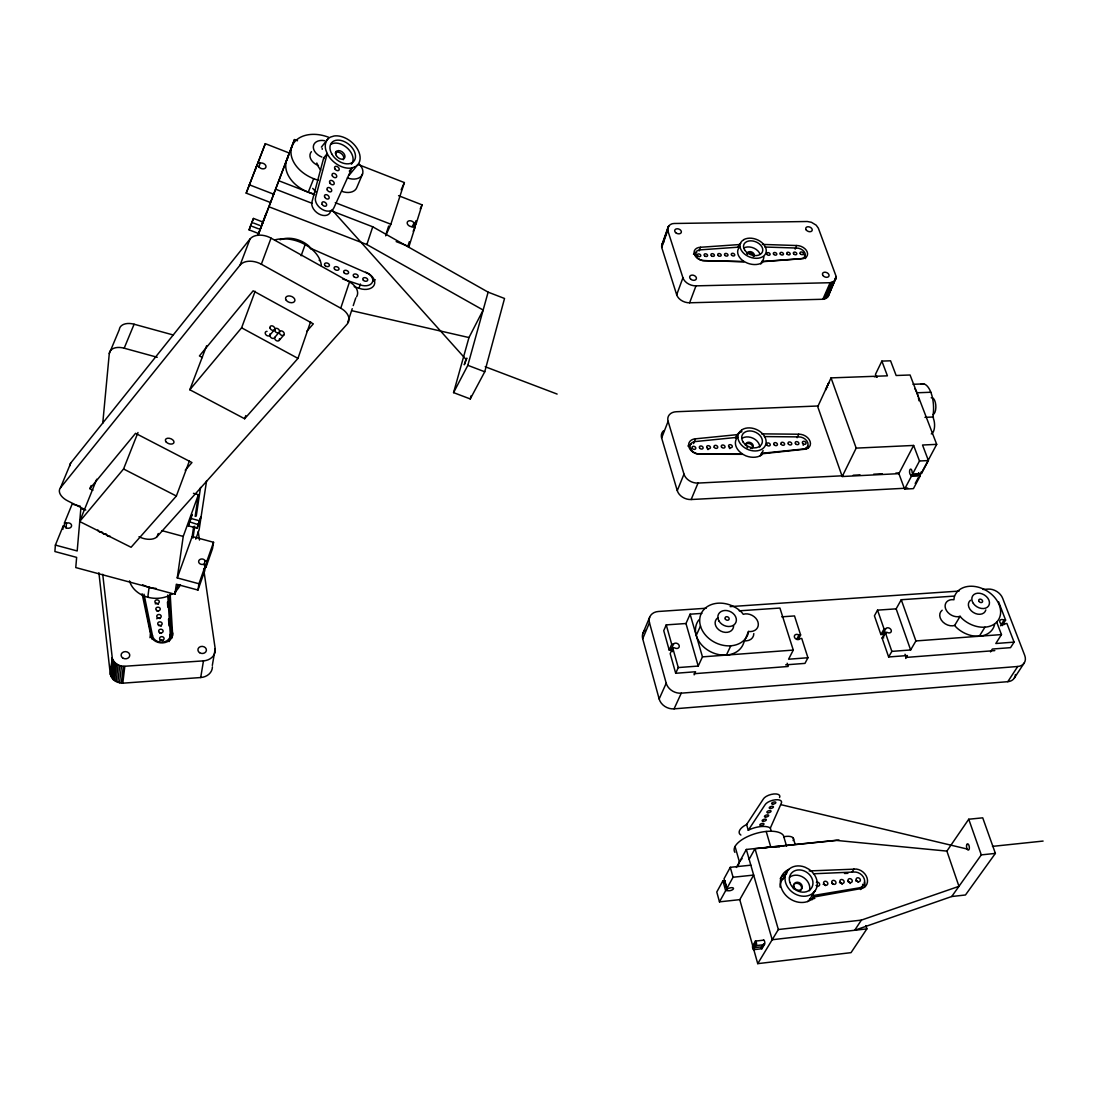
<?xml version="1.0" encoding="UTF-8"?>
<svg xmlns="http://www.w3.org/2000/svg" width="1098" height="1098" viewBox="0 0 1098 1098"><rect width="100%" height="100%" fill="white"/><g stroke="black" fill="none" stroke-linecap="round" stroke-linejoin="round"><path stroke-width="1.5" d="M170.19 594.238L172.661 635.262A11.241 9.306 4.2 0 1 162.765 642.893A11.241 9.306 4.2 0 1 151.071 636.703L142.109 593.757M676.684 294.772L682.929 277.78L668.133 231.609C666.006 227.547 670.054 223.319 674.172 223.484L807.305 221.508L811.408 222.29L816.185 225.172L818.353 228.178L836.196 276.586L828.317 296.227L823.857 299.232L689.626 302.787A10.953 7.81 20.3 0 1 676.684 294.772L661.71 247.434L661.861 244.525L663.741 242.054M80.428 506.288L72.166 504.051L64.535 522.703L66.607 523.142A3.418 2.704 2.2 0 1 71.205 524.391A3.418 2.704 2.2 0 1 69.723 528.014A3.418 2.704 2.2 0 1 65.125 526.779L63.135 526.12L55.38 545.088L54.9 551.539L76.64 557.386L75.762 567.57L174.911 594.251L178.356 584.644M62.888 529.36L63.135 526.12M64.288 525.942L64.535 522.703M66.086 528.083L66.47 523.224M102.759 423.224L109.278 353.57L119.298 329.647A14.48 9.031 21.6 0 1 134.107 324.226L173.402 335.027M189.529 522.209L192.095 514.495L192.013 515.305M197.146 528.193L198.367 523.856L197.146 528.193L188.28 525.832L189.556 521.934M212.422 666.87A13.313 11.158 5.4 0 1 200.701 677.535L122.798 683.176L117.774 682.338L113.327 679.662L110.335 674.447L112.229 657.606L102.732 574.281M110.665 675.682L112.229 657.606M111.323 677.109L113.218 660.282L112.559 658.841M112.216 678.44L114.123 661.627L113.218 660.282M113.327 679.662L115.249 662.849L114.123 661.627M114.645 680.733L116.594 663.933L115.249 662.849M116.141 681.638L118.09 664.839L116.594 663.933M117.774 682.338L119.737 665.553L118.09 664.839M119.504 682.832L121.494 666.061L119.737 665.553M121.302 683.121L123.305 666.349L203.473 660.872A13.437 11.213 5.7 0 0 215.194 648.712L203.652 568.929M122.798 683.176L124.815 666.39M147.805 597.243L149.081 587.293M150.001 637.732L150.426 634.493M144.016 594.21L152.444 635.385L151.949 639.022L143.701 596.681M174.911 594.251L176.353 584.232L197.956 590.051L204.695 570.919L205.697 564.605L203.638 564.166A3.363 2.731 6.5 0 1 199.067 562.931A3.363 2.731 6.5 0 1 200.358 559.266A3.363 2.731 6.5 0 1 204.928 560.488L204.242 565.36M197.956 590.051L198.944 583.765L177.258 577.919L183.229 536.414L198.409 494.676L193.454 493.331M167.747 594.979L170.272 634.191L169.751 637.828A8.962 7.425 4.1 0 1 169.051 641.616M172.715 632.997L172.015 637.856L169.284 595.775M177.258 577.919L192.177 536.51L193.673 526.464M195.169 516.431L198.409 494.676M192.974 538.047L194.73 526.244M196.24 516.129L200.536 487.457M748.507 631.46L748.191 633.56A25.583 20.258 25.9 0 1 714.043 641.973A25.583 20.258 25.9 0 1 704.065 609.335A25.583 20.258 25.9 0 1 741.699 612.327L743.264 614.29L745.405 613.864A10.637 8.372 26.5 0 1 757.963 622.017A10.637 8.372 26.5 0 1 750.826 631.556L748.507 631.46L743.717 642.852A25.446 20.217 26 0 1 710.571 651.732A25.446 20.217 26 0 1 698.85 619.89M206.616 480.622L199.136 529.716L195.76 539.118M213.547 542.288L206.904 561.147L205.902 567.46L212.518 548.629L213.547 542.288L192.177 536.51M200.701 677.535L203.473 660.872M212.326 665.415L215.194 648.712M198.34 524.309L200.865 516.87L198.395 524.707L191.011 522.332M931.282 433.916A9.553 4.214 87.3 0 0 934.398 428.028A9.553 4.214 87.3 0 0 933.437 418.544L933.122 414.948A22.797 9.992 87.5 0 0 930.843 392.302A22.797 9.992 87.5 0 0 921.181 384.053M189.378 522.772L188.28 525.832M349.301 171.137L352.019 167.843L334.067 207.467A10.733 7.412 39.4 0 1 322.318 209.471A10.733 7.412 39.4 0 1 315.702 197.022L327.245 153.569L323.677 158.002L312.093 201.428A10.706 7.412 39.4 0 0 318.681 213.863A10.706 7.412 39.4 0 0 330.429 211.832M270.533 202.54L246.199 193.138L265.304 143.673L289.296 153.034L268.996 206.808L366.856 244.552L483.147 310.048L468.97 337.553L453.57 392.631L470.26 398.945L484.753 371.769L504.531 298.478L488.116 292.15L372.744 226.806L331.363 210.789M470.26 398.945L471.152 395.692M453.57 392.631L467.83 365.332L488.116 292.15M190.503 519.848L189.707 522.181M191.601 516.911L190.874 518.819M407.797 246.528L409.307 241.711M414.413 225.515L415.909 220.78M414.275 227.808L416.128 223.786L413.932 222.812A3.829 2.718 25 0 0 408.909 220.863A3.829 2.718 25 0 0 407.742 224.541A3.829 2.718 25 0 0 412.766 226.504L415.03 227.259L408.964 246.542L396.186 241.601M416.128 223.786L422.085 204.859L398.56 195.677M385.659 235.823L390.861 224.225L404.38 182.584L358.277 164.549M386.057 234.08L388.651 226.078M347.654 322.579L352.225 308.689M353.24 305.601L355.779 297.887M354.174 286.647L359.005 288.266L360.405 283.998M366.856 244.552L372.744 226.806M138.993 536.744A14.219 8.125 19.2 0 0 157.083 536.648L347.146 324.13A16.086 10.582 18.5 0 0 340.737 308.195L349.507 281.939L271.041 238.129A16.196 10.802 20.7 0 0 250.015 239.021L70.794 462.944L60.417 487.896A14.452 8.249 20.4 0 0 67.788 500.921L84.45 509.307M206.616 345.76L189.817 389.749L244.648 418.75L297.97 358.387L310.597 321.728M198.944 583.765L205.697 564.605M661.614 245.513L668.325 226.504M661.572 246.556L668.957 225.68M661.71 247.434L667.735 230.333M244.648 418.75L245.774 415.593M301.14 255.765L305.134 244.579M262.422 223.237L258.538 233.49L249.095 229.866L253.46 218.42L262.875 222.029L262.23 223.704M260.308 228.823L261.173 226.517M253.432 218.475L251.813 222.729M246.199 193.138L256.699 165.757L258.936 166.745A3.898 2.759 21.3 0 0 264.083 168.749A3.898 2.759 21.3 0 0 265.496 165.125A3.898 2.759 21.3 0 0 260.35 163.122L258.044 162.339M265.304 143.673L254.928 170.712M258.648 167.363L260.199 163.177M60.417 487.896L240.105 265.071A16.36 10.774 20.5 0 1 261.338 264.234L271.041 238.129M96.734 479.222L79.66 521.509L131.087 547.271L176.366 496.022L189.378 461.036M189.817 389.749L241.601 327.808L255.134 291.286M699.151 250.934L700.51 247.27L739.105 244.579L740.642 243.331M157.083 536.648L158.249 533.518M689.626 302.787L695.981 285.851L830.129 282.721L834.356 281.17L836.058 278.645M251.758 222.894L249.095 229.866M257.906 235.384L294.47 139.57L297.503 140.764M262.024 224.184L266.196 213.149M240.105 265.071L250.015 239.021M250.536 226.092L250.742 225.529M286.743 160.006L294.47 139.57M258.057 235.274L268.996 206.808M907.758 488.102L691.164 499.521A11.762 8.99 22.6 0 1 677.274 490.641L661.641 438.006L668.106 421.33A11.666 8.715 21.4 0 1 676.299 411.736L818.449 405.972M738.158 247.009L739.105 244.579M79.66 521.509L123.566 468.983L137.991 432.502M308.264 192.191L313.685 178.686M828.317 296.227L828.647 292.343M760.832 263.945L762.149 261.242A13.56 9.443 21.2 0 0 763.824 256.658M92.946 490.188L89.885 488.651L91.161 485.522M693.579 443.578L695.514 438.816L736.978 434.671L738.638 433.202A16.58 12.339 23.4 0 1 741.932 431.734M677.274 490.641L683.985 474.144L668.106 421.33M109.278 353.57A14.617 9.004 21.4 0 1 124.184 348.203L134.107 324.226M795.158 249.15L796.668 245.527L798.726 245.705A9.004 6.204 22.1 0 1 807.236 252.032A9.004 6.204 22.1 0 1 803.42 258.606L763.385 261.64L761.847 262.875A15.413 10.719 21.2 0 1 747.464 263.163L744.568 261.749L702.844 260.61A9.113 6.382 20.3 0 1 694.348 254.187A9.113 6.382 20.3 0 1 698.534 247.53L700.51 247.27M691.164 499.521L698.012 483.079L842.976 475.763M642.852 633.45L649.604 617.392M1015.417 674.543A12.311 9.251 32.9 0 1 1007.813 681.68L674.076 708.855A12.668 10.349 25.9 0 1 659.157 698.973L642.701 638.775L649.467 622.744A12.545 10.033 24 0 1 658.361 611.49L706.206 608.237M362.56 173.951L356.891 187.333A12.943 9.141 23.3 0 1 341.807 191.299M735.468 438.226L736.978 434.671M701.924 613.384L690.107 614.194L685.976 623.513L666.239 624.886L663.741 630.664L669.19 650.057L670.947 649.934A3.17 2.553 25 0 1 672.154 649.028M822.8 299.37L830.129 282.721M669.19 650.057L671.715 644.306L666.239 624.886M823.857 299.232L831.186 282.584M825.037 298.903L832.38 282.255M671.015 649.81L673.554 644.073A3.17 2.553 24.9 0 1 677.768 643.771A3.17 2.553 24.9 0 1 678.839 647.532A3.17 2.553 24.9 0 1 674.611 647.847L672.717 647.875L670.178 653.612L675.695 673.28L695.583 671.756L694.156 674.845M826.094 298.436L833.437 281.788M831.515 287.168L833.519 282.639M834.864 279.606L836.196 276.586M827 297.819L834.356 281.17M827.755 297.078L836.223 277.643M466.019 359.43L464.262 364.797L466.87 358.14L466.019 359.43L332.145 210.061M760.31 455.711L761.71 453.035A14.59 10.856 23.4 0 0 763.083 450.537M771.276 831.255L770.343 828.07L781.268 803.352A8.77 3.816 -16.2 0 0 775.531 799.769A8.77 3.816 -16.2 0 0 764.977 804.903L748.26 830.253L746.599 824.502L763.275 799.111A8.757 3.829 -16.2 0 1 773.802 793.978A8.757 3.829 -16.2 0 1 779.539 797.56M401.141 189.858L404.38 182.584M659.157 698.973L666.212 683.231L649.467 622.744M675.695 673.28L678.262 667.57L672.717 647.875M696.242 635.399L700.483 626.038M420.232 208.881L422.085 204.859M412.162 226.984L414.015 222.963M797.134 437.745L798.754 434.218L800.977 434.355A9.69 7.137 24.6 0 1 810.104 441.423A9.69 7.137 24.6 0 1 806.014 449.096L763.041 453.68L761.394 455.148A16.58 12.339 23.4 0 1 745.954 455.876L742.838 454.325L697.999 454.147A9.8 7.37 22.2 0 1 688.871 446.955A9.8 7.37 22.2 0 1 693.387 439.173L695.514 438.816M674.076 708.855L681.282 693.167L1017.736 666.486A12.435 9.278 32.7 0 0 1024.695 655.341L1002.652 598.259A12.174 9.004 31.1 0 0 988.118 589.104L982.998 589.461M413.177 231.28L415.03 227.259M921.689 472.497L936.704 444.361L910.064 374.994L896.146 375.502L890.56 360.803L881.872 361.105L887.417 375.832L831.049 377.89L817.736 406.699L842.207 476.518L898.905 473.65L913.632 445.445L856.179 448.121L842.207 476.518M678.262 667.57L698.218 666.061L702.459 656.865L690.107 614.194M953.874 596.118L901.252 599.728L896.146 608.841L877.535 610.145L874.42 615.8L880.898 634.548L882.614 634.315A3.102 2.374 30 0 1 885.853 633.656M882.572 634.424L885.77 628.687A3.116 2.388 29.9 0 1 889.751 628.399A3.116 2.388 29.9 0 1 891.013 632.036A3.116 2.388 29.9 0 1 887.047 632.324L885.249 632.352L882.078 637.979L888.639 656.975L907.387 655.547L905.699 658.443M726.382 655.081L730.788 645.802M881.872 361.105L875.463 374.349L875.943 375.653A2.841 1.194 87.9 0 1 877.028 377.314M796.723 639.352L798.905 635.083L800.62 634.96L794.513 615.937L781.749 616.829M798.438 639.228L800.62 634.96M739.201 610.831L779.923 608.045L793.278 650.085L788.584 659.212L807.936 657.743L801.746 638.446L799.975 638.693A3.143 2.457 28.1 0 1 795.899 638.981A3.143 2.457 28.1 0 1 794.705 635.289A3.143 2.457 28.1 0 1 798.781 634.987L798.905 635.083M807.936 657.743L804.985 663.384L785.688 664.853M918.573 472.689A2.923 1.276 86.7 0 0 919.657 474.487L920.234 475.873L913.426 488.637L904.601 489.104L911.367 476.326L910.86 474.94A2.923 1.263 86.7 0 1 909.556 471.632A2.923 1.263 86.7 0 1 910.873 469.148A2.923 1.263 86.7 0 1 912.109 472.442L912.616 473.979L921.483 473.526L928.414 460.556L922.526 445.019L936.704 444.361M912.616 473.979L919.493 460.995L913.632 445.445M915.21 483.463L918.312 477.63M722.909 880.802L716.774 892.015L719.478 901.856L739.764 899.646L753.667 875.079L733.066 877.247L726.78 888.625L728.743 888.364A3.294 1.345 -15.6 0 1 733.08 887.898A3.294 1.345 -15.6 0 1 731.886 890.066A3.294 1.345 -15.6 0 1 727.535 890.533L724.735 880.61L722.909 880.802L725.641 890.684L719.478 901.856M750.84 865.183L730.28 867.31L724.035 878.743L726.78 888.625M736.415 867.447L746.324 849.454L839.037 840.025M749.138 859.267L755.012 848.713L836.456 840.423L946.888 851.101L968.738 819.232L982.724 817.832L995.392 853.393L965.471 894.98L951.719 896.517L854.683 930.267L861.381 920.11L958.966 886.333L946.888 851.101M880.898 634.548L884.055 628.921L877.535 610.145M888.639 656.975L891.851 651.389L885.249 632.352M891.851 651.389L910.64 649.961L915.897 640.944L901.252 599.728M782.503 879.471L787.431 871.071M942.166 610.227A10.39 7.81 30.8 0 0 941.37 620.15A10.39 7.81 30.8 0 0 952.652 625.833L954.656 625.421L960.119 616.321L961.738 618.243A25.007 18.611 31 0 0 997.259 621.454A25.007 18.611 31 0 0 985.62 590.134A25.007 18.611 31 0 0 954.121 597.724L953.956 599.741L951.76 599.632A10.445 7.81 30.7 0 0 945.625 608.827A10.445 7.81 30.7 0 0 958.101 616.733L960.119 616.321M865.869 925.614L866.885 928.867L851.032 952.652L757.73 963.646L778.358 929.526L755.012 848.713M814.908 890.972L809.816 899.289L814.84 898.397M812.012 899.811L813.714 897.052L862.575 888.309A11.309 9.251 36.4 0 0 867.049 877.878A11.309 9.251 36.4 0 0 856.495 869.067L809.199 870.934M954.656 625.421L956.262 627.329A24.883 18.584 31.1 0 0 979.306 636.222L984.947 627.164M1000.498 625.778L1003.984 620.219L1005.603 620.096L998.535 601.69M1002.117 625.668L1005.603 620.096M990.52 651.924L992.331 649.042L1010.531 647.655L1014.072 642.124L1006.907 623.472L1005.233 623.691A3.088 2.292 31.8 0 1 1001.39 623.98A3.088 2.292 31.8 0 1 1000.017 620.397A3.088 2.292 31.8 0 1 1003.86 620.123L1003.984 620.219M996.668 621.99L1001.458 634.575L995.831 643.51L1014.072 642.124M852.213 871.798L853.97 869.012M1007.813 681.68L1017.736 666.486M1014.346 678.056L1024.297 662.849M951.719 896.517L981.296 854.889L995.392 853.393M321.398 147.105L327.698 139.213M89.885 488.651L135.548 433.326L191.958 462.56L185.219 470.26M349.26 175.049L357.797 164.686M270.026 334.904L274.761 329.373M270.273 334.451A2.704 1.99 39.6 0 0 271.412 337.923A2.704 1.99 39.6 0 0 274.72 337.402L278.521 332.982M279.153 340.407L283.915 334.89M306.658 331.459L313.314 323.855L253.144 290.819L199.424 355.93L202.416 357.523M807.744 901.582L810.214 898.837M813.714 897.052L811.861 899.111A19.284 16.045 35.4 0 1 784.384 893.594A19.284 16.045 35.4 0 1 789.215 869.245M784.59 877.192L782.092 879.91A16.95 14.123 35.5 0 0 780.074 887.074M747.148 824.2L743.868 826.067A16.099 6.904 -16 0 0 739.627 833.917L740.875 835.056M748.26 830.253L748.809 829.951A16.127 6.876 -16 0 1 770.096 827.837L770.343 828.07M734.905 852.35A25.872 10.953 -16 0 1 753.146 834.343A25.872 10.953 -16 0 1 783.533 835.674L783.794 836.772L786.154 836.388A10.747 4.529 -16.2 0 1 793.113 840.588M755.918 945.639A2.292 0.782 82.8 0 0 756.302 942.331A2.292 0.782 82.8 0 0 754.902 942.125A2.292 0.782 82.8 0 0 755.918 945.639L764.208 944.678M754.724 947.629A2.292 0.782 82.8 0 0 755.108 944.335A2.292 0.782 82.8 0 0 753.722 944.129A2.292 0.782 82.8 0 0 754.724 947.629L763 946.682M753.557 949.688A2.292 0.782 82.8 0 0 753.928 946.394A2.292 0.782 82.8 0 0 752.555 946.174A2.292 0.782 82.8 0 0 753.557 949.688L761.82 948.727M778.358 929.526L861.381 920.11M755.493 941.096L763.783 940.135M866.885 928.867L772.196 939.737L746.324 849.454M725.641 890.684L727.48 890.478M992.468 846.38L1043.1 841.068M761.353 453.364L802.707 449.082A7.741 5.696 24.6 0 0 807.757 442.659A7.741 5.696 24.6 0 0 798.548 436.894L764.373 436.579M694.114 673.705L788.172 666.472L787.156 663.233M994.802 650.606L906.125 657.414L905.013 654.243M702.459 656.865L793.278 650.085M915.897 640.944L1001.458 634.575M882.078 637.979L883.753 637.856M761.806 261.516L800.332 258.716A7.192 4.968 22.1 0 0 805.04 253.254A7.192 4.968 22.1 0 0 796.475 248.038L764.949 247.036M671.715 644.306L673.486 644.183M884.055 628.921L885.729 628.797M739.695 247.077L700.661 249.822A7.274 5.106 20.3 0 0 695.61 255.354A7.274 5.106 20.3 0 0 704.23 260.638L744.252 261.612A13.56 9.443 21.2 0 1 739.366 247.338M730.129 606.618L959.076 591.081M853.201 475.242L860.022 474.899M873.679 474.212L882.202 473.773M895.844 473.087L899.248 472.922M910.86 474.94L919.712 474.487M911.367 476.326L920.234 475.873M919.493 460.995L928.414 460.556M924.941 417.35L932.682 417.02M813.467 873.775L853.736 872.032A9.017 7.384 36.4 0 1 864.332 879.114A9.017 7.384 36.4 0 1 858.732 887.939L812.122 895.721A16.992 14.137 35.4 0 0 813.632 892.331M844.486 873.473L847.917 873.335M913.001 384.3L923.789 383.888M916.899 392.796L930.83 392.247M874.31 376.738L877.178 376.628M761.6 433.861L798.754 434.218M762.451 244.415L796.668 245.527M744.032 640.738L746.338 640.848A10.582 8.359 26.6 0 0 753.804 633.601M121.494 666.061L123.305 666.349M352.334 310.816L468.97 337.553M780.637 804.601L967.146 849.029M204.983 560.625L206.904 561.147M55.38 545.088L77.189 550.963L80.827 508.717L85.781 510.062M190.819 518.421L199.603 520.795M161.763 530.609L183.229 536.414M124.184 348.203L157.247 357.275M359.005 288.266L361.969 289.103A12.833 8.619 18.4 0 0 374.24 284.89A12.833 8.619 18.4 0 0 368.791 273.869L310.295 248.148L310.775 248.711M342.631 278.988L360.062 284.821A10.239 6.89 18.4 0 0 372.414 282.172A10.239 6.89 18.4 0 0 365.689 272.208M485.192 366.732L557.125 394.072M467.83 365.332L484.753 371.769M253.501 223.031L259.787 225.433M252.211 226.394L258.51 228.809M278.892 180.786L314.618 194.662M335.274 202.663L390.861 224.225M275.653 189.213L312.257 203.391M249.287 184.78L273.718 194.222M123.566 468.983L176.366 496.022M241.601 327.808L297.97 358.387M261.338 264.234L340.737 308.195M724.735 880.61L724.79 880.665A3.28 1.359 -15.6 0 0 725.298 880.843M312.697 188.362L316.128 192.191M311.201 248.697L308.977 246.185A21.987 14.727 20 0 0 280.127 239.776M323.677 158.002L323.965 158.716M316.814 162.998L318.036 166.059A19.599 13.327 39.2 0 0 320.781 170.135M920.961 472.14L921.483 473.526M898.905 473.65L904.601 489.104M831.049 377.89L856.179 448.121M896.146 608.841L910.64 649.961M968.738 819.232L981.296 854.889M793.291 838.131L795.13 844.28M783.794 836.772L786.552 846.023M766.198 831.447L770.755 846.97M685.976 623.513L698.218 666.061M735.042 846.462L739.434 861.971M739.764 899.646L757.73 963.646M730.28 867.31L733.066 877.247M198.244 531.583L199.465 540.065M98.889 572.703L110.335 674.447M167.459 602.061L167.774 607.167M168.543 619.094L168.982 625.901M698.012 483.079A11.872 9.004 22.5 0 1 683.985 474.144M661.641 438.006A11.556 8.702 21.5 0 1 663.741 430.594M687.966 446.104A9.772 7.357 22.2 0 1 691.466 443.921M807.908 446.104A9.662 7.137 24.6 0 1 808.279 448.094M375.2 279.674A12.792 8.619 18.4 0 1 373.155 281.115M318.393 180.223A31.389 22.001 22.7 0 1 291.409 148.23A31.389 22.001 22.7 0 1 328.727 137.319M314.536 194.099A31.183 21.974 22.6 0 1 288.005 157.412M359.087 164.124A13.025 9.141 23.4 0 1 361.352 176.051A13.025 9.141 23.4 0 1 347.407 177.89M318.434 165.606A11.776 8.249 22.7 0 1 311.407 151.675M321.865 157.069A11.817 8.249 22.7 0 1 313.397 146.034A11.817 8.249 22.7 0 1 324.569 140.695M336.029 151.428A11.817 8.249 22.7 0 1 335.686 153.583M322.263 149.314A2.621 1.839 22.7 0 1 322.249 148.326M319.134 260.171A2.58 1.729 19.5 0 1 319.518 260.624M780.211 878.661A19.229 16.017 35.5 0 1 786.758 873.445M864.373 882.01A11.282 9.237 36.5 0 1 864.593 887.129M180.388 584.726A26.627 21.631 4.6 0 1 175.007 591.822M172.496 593.716A26.627 21.631 4.6 0 1 129.468 580.883M156.04 588.391A26.777 21.686 4.8 0 1 142.658 584.795M69.709 465.991A14.315 8.29 20.6 0 1 70.794 462.944M349.507 281.939A15.921 10.609 18.7 0 1 356.63 296.734M110.075 536.181A2.402 1.949 37.2 0 1 106.41 534.287M105.847 533.985A2.402 1.949 37 0 1 102.169 532.091M101.085 532.05A2.402 1.963 36.8 0 1 97.9 529.95M274.829 239.899A31.101 20.766 20 0 1 305.079 244.552A31.101 20.766 20 0 1 321.343 265.881M279.414 338.802A2.704 1.99 39.8 0 1 276.998 340.888A2.704 1.99 39.8 0 1 274.72 337.402M270.039 333.778A2.704 1.99 39.5 0 1 268.269 335.974A2.704 1.99 39.5 0 1 265.291 333.559A2.704 1.99 39.5 0 1 267.061 331.363M681.282 693.167A12.792 10.39 25.8 0 1 666.212 683.231M642.701 638.775A12.435 10.006 24.1 0 1 645.02 630.197M884.11 636.071A3.719 2.855 30 0 1 885.564 632.901M672.456 651.636A3.802 3.061 25.1 0 1 672.484 650.002M695.981 285.851A11.035 7.81 20.3 0 1 682.929 277.78M804.285 255.12A8.99 6.204 22.1 0 1 805.548 258.565M693.483 254.228A9.1 6.382 20.3 0 1 696.736 252.403M839.448 882.627A2.251 1.853 36.3 0 1 842.097 884.398M831.872 883.506A2.251 1.853 36.1 0 1 833.382 884.302M848.095 881.763A2.251 1.853 36.4 0 1 850.195 883.519M855.644 880.884A2.251 1.839 36.5 0 1 858.06 882.133M823.171 884.37A2.251 1.867 36 0 1 823.72 884.384M824.269 884.535A2.251 1.867 36 0 1 825.6 885.647M816.116 885.413A2.251 1.867 35.9 0 1 817.434 886.525M862.699 884.288A9.004 7.384 36.5 0 1 860.461 889.531M816.404 882.257A2.265 1.867 35.8 0 1 819.657 884.439A2.265 1.867 35.8 0 1 816.5 885.715M789.517 877.302A12.462 10.362 35.4 0 1 803.681 877.604A12.462 10.362 35.4 0 1 809.473 890.711M793.223 885.661A4.529 3.774 35.5 0 1 799.92 884.494A4.529 3.774 35.5 0 1 799.605 891.041M793.717 888.749A4.529 3.774 35.5 0 1 793.264 887.719M994.596 624.529A24.883 18.584 31.1 0 1 979.306 636.222M985.826 609.925A9.374 6.986 31 0 1 973.336 612.451A9.374 6.986 31 0 1 970.522 600.249M331.404 144.016A14.439 9.758 39.3 0 1 348.176 148.889A14.439 9.758 39.3 0 1 351.387 164.233M335.164 152.993A5.243 3.555 39.3 0 1 341.519 153.72A5.243 3.555 39.3 0 1 343.18 159.773M914.867 388.665A22.838 9.882 87.5 0 1 918.106 396.57M918.422 397.929A22.838 9.882 87.5 0 1 918.971 400.756M931.214 397.751A8.537 3.774 87.5 0 1 935.77 404.915A8.537 3.774 87.5 0 1 932.929 414.632M828.331 384.89A1.921 1.084 -19.4 0 1 827.961 383.875A1.921 1.084 -19.4 0 1 829.347 382.804M826.067 389.694A1.908 1.084 -19.3 0 1 825.792 388.527A1.908 1.084 -19.3 0 1 827.549 387.484M827.233 387.292A1.921 1.084 -19.4 0 1 826.849 386.276A1.921 1.084 -19.4 0 1 828.235 385.22M738.501 865.1A25.981 10.843 -16 0 1 742.042 858.663M764.208 848.04A25.981 10.843 -16 0 1 779.498 846.983M763.412 940.382A2.292 0.796 82.7 0 1 764.537 941.206A2.292 0.796 82.7 0 1 764.675 944.225A2.292 0.796 82.7 0 1 763.577 943.937M762.328 945.996A2.278 0.782 82.7 0 1 762.19 948.494A2.278 0.782 82.7 0 1 761.189 947.986M763.522 943.937A2.292 0.782 82.7 0 1 763.385 946.435A2.292 0.782 82.7 0 1 762.369 945.927M729.415 448.368A1.949 1.455 23 0 1 729.868 448.602M707.579 449.37A1.949 1.469 22.5 0 1 708.045 449.604M806.412 447.751A7.727 5.696 24.6 0 1 806.193 449.26M802.995 444.978A1.935 1.427 24.6 0 1 803.448 445.198M745.858 445.486A3.884 2.896 23.4 0 1 748.479 442.247A3.884 2.896 23.4 0 1 753.091 445.157A3.884 2.896 23.4 0 1 750.469 448.396M747.614 447.613A3.884 2.896 23.4 0 1 746.832 446.996M745.322 445.115A3.884 2.896 23.5 0 1 750.359 443.963A3.884 2.896 23.5 0 1 752.212 448.56M742.138 438.239A10.692 7.96 23.4 0 1 753.338 438.363A10.692 7.96 23.4 0 1 759.775 447.064M160.02 640.601A2.237 1.867 4.1 0 1 162.751 640.71M155.285 603.873A2.223 1.825 4.3 0 1 158.387 604.353M156.74 610.941A2.223 1.825 4.3 0 1 158.428 611.01M156.753 618.792A2.223 1.839 4.2 0 1 159.869 618.586M158.62 625.599A2.237 1.839 4.2 0 1 161.228 626.285M159.581 632.97A2.237 1.853 4.1 0 1 161.282 633.038M170.272 634.191A8.976 7.439 4.2 0 1 162.326 642.22A8.976 7.439 4.2 0 1 152.444 635.385M733.615 625.819A9.594 7.59 25.9 0 1 720.823 631.103A9.594 7.59 25.9 0 1 717.845 617.762M695.007 255.148A7.261 5.106 20.3 0 1 696.132 254.269M747.367 254.352A3.623 2.512 21.2 0 1 751.622 251.936A3.623 2.512 21.2 0 1 753.228 256.589M747.23 253.652A3.61 2.512 21.2 0 1 751.142 253.144A3.61 2.512 21.2 0 1 753.75 256.136M743.909 247.983A9.951 6.917 21.2 0 1 759.981 254.105M199.63 520.521L199.589 521.207L199.63 520.521M815.32 890.519L812.836 893.278A17.046 14.164 35.3 0 1 791.589 891.576A17.046 14.164 35.3 0 1 787.019 871.524L789.517 868.793A17.046 14.164 35.3 0 1 804.971 867.173L808.883 869.218A17.046 14.164 35.3 0 1 815.32 890.519M737.623 437.306L737.252 437.622A14.59 10.856 23.4 0 0 742.495 453.941L699.481 453.899A7.823 5.888 22.2 0 1 690.23 448.039A7.823 5.888 22.2 0 1 695.679 441.52L737.623 437.306M742.028 429.73L739.805 431.665A14.631 10.87 23.4 0 0 750.867 450.454A14.631 10.87 23.4 0 0 765.279 437.855A14.631 10.87 23.4 0 0 742.028 429.73M743.813 239.611L741.74 241.244A13.601 9.443 21.2 0 0 752.061 257.783A13.601 9.443 21.2 0 0 765.457 247.16A13.601 9.443 21.2 0 0 743.813 239.611M355.025 166.869L351.415 168.035A19.723 13.313 39.3 0 1 327.533 154.269L325.818 150.028A19.723 13.313 39.3 0 1 330.512 137.085L334.149 135.974A19.723 13.313 39.3 0 1 356.576 147.654A19.723 13.313 39.3 0 1 355.025 166.869M966.597 845.213A3.157 1.359 82 0 0 968.203 850.085A3.157 1.359 82 0 0 969.012 845.556A3.157 1.359 82 0 0 966.597 845.213M334.753 269.367A2.567 1.729 19 0 0 338.939 269.367A2.567 1.729 19 0 0 335.947 266.622A2.567 1.729 19 0 0 334.753 269.367M353.899 276.696A2.567 1.716 18.6 0 0 358.085 276.71A2.567 1.716 18.6 0 0 355.107 273.965A2.567 1.716 18.6 0 0 353.899 276.696M325.173 265.689A2.567 1.729 19.3 0 0 329.359 265.702A2.567 1.729 19.3 0 0 326.339 262.944A2.567 1.729 19.3 0 0 325.173 265.689M344.333 273.031A2.567 1.729 18.8 0 0 348.519 273.045A2.567 1.729 18.8 0 0 345.527 270.286A2.567 1.729 18.8 0 0 344.333 273.031M363.438 280.361A2.553 1.716 18.4 0 0 367.638 280.361A2.553 1.716 18.4 0 0 364.673 277.629A2.553 1.716 18.4 0 0 363.438 280.361M286.29 300.358A4.859 3.184 19.5 0 0 294.415 301.634A4.859 3.184 19.5 0 0 290.009 295.993A4.859 3.184 19.5 0 0 286.29 300.358M166.155 441.972A4.488 2.69 19.8 0 0 173.608 443.18A4.488 2.69 19.8 0 0 169.312 438.28A4.488 2.69 19.8 0 0 166.155 441.972M279.441 333.078A2.718 1.99 39.8 0 0 283.531 335.233A2.718 1.99 39.8 0 0 282.461 331.225A2.718 1.99 39.8 0 0 279.441 333.078M270.026 328.014A2.718 1.99 39.5 0 0 274.116 330.169A2.718 1.99 39.5 0 0 273.059 326.175A2.718 1.99 39.5 0 0 270.026 328.014M274.747 330.512A2.718 1.99 39.7 0 0 278.837 332.68A2.718 1.99 39.7 0 0 277.767 328.673A2.718 1.99 39.7 0 0 274.747 330.512M806.207 229.921A3.39 2.306 22.1 0 0 811.847 230.964A3.39 2.306 22.1 0 0 808.91 226.819A3.39 2.306 22.1 0 0 806.207 229.921M822.965 275.502A3.445 2.374 22.9 0 0 828.674 276.531A3.445 2.374 22.9 0 0 825.669 272.263A3.445 2.374 22.9 0 0 822.965 275.502M690.628 279.084A3.5 2.471 20.3 0 0 696.31 278.947A3.5 2.471 20.3 0 0 692.207 275.09A3.5 2.471 20.3 0 0 690.628 279.084M675.641 232.625A3.445 2.402 19.6 0 0 681.254 232.529A3.445 2.402 19.6 0 0 677.205 228.768A3.445 2.402 19.6 0 0 675.641 232.625M199.534 652.651A4.255 3.555 5.7 0 0 206.369 650.565A4.255 3.555 5.7 0 0 200.577 646.585A4.255 3.555 5.7 0 0 199.534 652.651M122.688 657.963A4.323 3.596 2.4 0 0 129.701 655.863A4.323 3.596 2.4 0 0 123.896 651.828A4.323 3.596 2.4 0 0 122.688 657.963M831.831 882.6A2.265 1.867 36.1 0 0 835.427 884A2.265 1.867 36.1 0 0 834.356 880.541A2.265 1.867 36.1 0 0 831.831 882.6M848.123 880.843A2.251 1.853 36.3 0 0 851.705 882.243A2.251 1.853 36.3 0 0 850.621 878.798A2.251 1.853 36.3 0 0 848.123 880.843M823.665 883.478A2.265 1.867 35.9 0 0 827.261 884.878A2.265 1.867 35.9 0 0 826.204 881.42A2.265 1.867 35.9 0 0 823.665 883.478M839.984 881.721A2.265 1.853 36.2 0 0 843.566 883.121A2.265 1.853 36.2 0 0 842.495 879.663A2.265 1.853 36.2 0 0 839.984 881.721M856.234 879.978A2.251 1.839 36.5 0 0 859.816 881.365A2.251 1.839 36.5 0 0 858.718 877.92A2.251 1.839 36.5 0 0 856.234 879.978M789.791 882.298A12.503 10.39 35.3 0 0 809.72 889.998A12.503 10.39 35.3 0 0 803.928 870.838A12.503 10.39 35.3 0 0 789.791 882.298M793.895 886.69A4.529 3.774 35.4 0 0 801.115 889.504A4.529 3.774 35.4 0 0 799.028 882.545A4.529 3.774 35.4 0 0 793.895 886.69M979.032 601.429A2.086 1.551 31 0 0 982.422 601.979A2.086 1.551 31 0 0 980.514 599.179A2.086 1.551 31 0 0 979.032 601.429M973.363 603.447A9.415 6.986 31 0 0 988.612 605.876A9.415 6.986 31 0 0 979.979 593.304A9.415 6.986 31 0 0 973.363 603.447M329.825 182.927A2.663 1.825 39.4 0 0 333.916 184.299A2.663 1.825 39.4 0 0 331.898 180.539A2.663 1.825 39.4 0 0 329.825 182.927M327.286 190.036A2.663 1.839 39.4 0 0 331.39 191.423A2.663 1.839 39.4 0 0 329.373 187.634A2.663 1.839 39.4 0 0 327.286 190.036M324.747 197.201A2.676 1.839 39.4 0 0 328.865 198.573A2.676 1.839 39.4 0 0 326.833 194.785A2.676 1.839 39.4 0 0 324.747 197.201M322.181 204.406A2.69 1.853 39.4 0 0 326.312 205.779A2.69 1.853 39.4 0 0 324.281 201.963A2.69 1.853 39.4 0 0 322.181 204.406M332.351 175.845A2.649 1.812 39.3 0 0 336.427 177.231A2.649 1.812 39.3 0 0 334.41 173.484A2.649 1.812 39.3 0 0 332.351 175.845M334.849 168.817A2.649 1.798 39.3 0 0 338.911 170.204A2.649 1.798 39.3 0 0 336.908 166.471A2.649 1.798 39.3 0 0 334.849 168.817M331.651 153.72A14.466 9.758 39.3 0 0 353.789 161.296A14.466 9.758 39.3 0 0 342.741 140.956A14.466 9.758 39.3 0 0 331.651 153.72M336.331 155.545A5.257 3.555 39.3 0 0 344.374 158.304A5.257 3.555 39.3 0 0 340.38 150.906A5.257 3.555 39.3 0 0 336.331 155.545M765.498 817.049A2.182 0.933 -16.1 0 0 768.71 815.498A2.182 0.933 -16.1 0 0 765.58 815.347A2.182 0.933 -16.1 0 0 765.498 817.049M770.233 808.471A2.182 0.947 -16.2 0 0 773.459 806.906A2.182 0.947 -16.2 0 0 770.329 806.742A2.182 0.947 -16.2 0 0 770.233 808.471M763.151 821.304A2.169 0.933 -16.1 0 0 766.349 819.767A2.169 0.933 -16.1 0 0 763.234 819.616A2.169 0.933 -16.1 0 0 763.151 821.304M767.859 812.767A2.182 0.947 -16.2 0 0 771.07 811.216A2.182 0.947 -16.2 0 0 767.955 811.065A2.182 0.947 -16.2 0 0 767.859 812.767M772.621 804.134A2.196 0.961 -16.3 0 0 775.861 802.569A2.196 0.961 -16.3 0 0 772.718 802.405A2.196 0.961 -16.3 0 0 772.621 804.134M760.818 825.545A2.169 0.933 -16.1 0 0 764.002 824.008A2.169 0.933 -16.1 0 0 760.9 823.857A2.169 0.933 -16.1 0 0 760.818 825.545M802.611 443.29A1.935 1.427 24.6 0 0 805.822 443.825A1.935 1.427 24.6 0 0 804.148 441.327A1.935 1.427 24.6 0 0 802.611 443.29M692.262 448.355A1.963 1.469 22.1 0 0 695.542 448.904A1.963 1.469 22.1 0 0 693.922 446.351A1.963 1.469 22.1 0 0 692.262 448.355M788.323 443.949A1.935 1.427 24.3 0 0 791.548 444.484A1.935 1.427 24.3 0 0 789.887 441.972A1.935 1.427 24.3 0 0 788.323 443.949M706.92 447.682A1.949 1.469 22.5 0 0 710.2 448.231A1.949 1.469 22.5 0 0 708.567 445.678A1.949 1.469 22.5 0 0 706.92 447.682M766.802 444.923A1.935 1.441 23.9 0 0 770.027 445.472A1.935 1.441 23.9 0 0 768.38 442.947A1.935 1.441 23.9 0 0 766.802 444.923M714.235 447.339A1.949 1.469 22.7 0 0 717.502 447.888A1.949 1.469 22.7 0 0 715.869 445.349A1.949 1.469 22.7 0 0 714.235 447.339M699.591 448.011A1.963 1.469 22.3 0 0 702.871 448.56A1.963 1.469 22.3 0 0 701.251 446.008A1.963 1.469 22.3 0 0 699.591 448.011M773.98 444.594A1.935 1.441 24 0 0 777.219 445.143A1.935 1.441 24 0 0 775.559 442.631A1.935 1.441 24 0 0 773.98 444.594M781.158 444.265A1.935 1.427 24.2 0 0 784.384 444.814A1.935 1.427 24.2 0 0 782.723 442.302A1.935 1.427 24.2 0 0 781.158 444.265M795.474 443.619A1.935 1.427 24.5 0 0 798.685 444.155A1.935 1.427 24.5 0 0 797.024 441.643A1.935 1.427 24.5 0 0 795.474 443.619M721.523 447.01A1.949 1.455 22.8 0 0 724.79 447.559A1.949 1.455 22.8 0 0 723.157 445.019A1.949 1.455 22.8 0 0 721.523 447.01M743.14 442.055A10.733 7.974 23.4 0 0 761.065 445.047A10.733 7.974 23.4 0 0 751.938 431.116A10.733 7.974 23.4 0 0 743.14 442.055M728.811 446.666A1.949 1.455 23 0 0 732.064 447.215A1.949 1.455 23 0 0 730.431 444.676A1.949 1.455 23 0 0 728.811 446.666M160.445 639.928A2.251 1.867 4.1 0 0 164.069 638.83A2.251 1.867 4.1 0 0 161.035 636.744A2.251 1.867 4.1 0 0 160.445 639.928M158.524 625.091A2.237 1.853 4.2 0 0 162.133 624.021A2.237 1.853 4.2 0 0 159.128 621.948A2.237 1.853 4.2 0 0 158.524 625.091M157.577 617.721A2.237 1.839 4.3 0 0 161.186 616.664A2.237 1.839 4.3 0 0 158.167 614.592A2.237 1.839 4.3 0 0 157.577 617.721M159.484 632.489A2.237 1.853 4.2 0 0 163.094 631.419A2.237 1.853 4.2 0 0 160.075 629.332A2.237 1.853 4.2 0 0 159.484 632.489M156.63 610.392A2.223 1.825 4.3 0 0 160.226 609.335A2.223 1.825 4.3 0 0 157.22 607.276A2.223 1.825 4.3 0 0 156.63 610.392M155.696 603.09A2.223 1.825 4.4 0 0 159.279 602.047A2.223 1.825 4.4 0 0 156.287 599.988A2.223 1.825 4.4 0 0 155.696 603.09M725.325 619.066A2.141 1.688 25.8 0 0 728.894 619.629A2.141 1.688 25.8 0 0 727.109 616.719A2.141 1.688 25.8 0 0 725.325 619.066M719.094 621.194A9.621 7.604 25.8 0 0 735.152 623.691A9.621 7.604 25.8 0 0 727.082 610.598A9.621 7.604 25.8 0 0 719.094 621.194M800.25 253.679A1.798 1.235 22.2 0 0 803.242 254.228A1.798 1.235 22.2 0 0 801.677 252.005A1.798 1.235 22.2 0 0 800.25 253.679M697.765 255.985A1.825 1.276 20.2 0 0 700.73 255.93A1.825 1.276 20.2 0 0 698.575 253.926A1.825 1.276 20.2 0 0 697.765 255.985M786.937 253.94A1.798 1.249 21.9 0 0 789.942 254.489A1.798 1.249 21.9 0 0 788.391 252.266A1.798 1.249 21.9 0 0 786.937 253.94M711.408 255.724A1.812 1.276 20.5 0 0 714.359 255.669A1.812 1.276 20.5 0 0 712.204 253.665A1.812 1.276 20.5 0 0 711.408 255.724M766.871 254.324A1.798 1.249 21.6 0 0 769.89 254.873A1.798 1.249 21.6 0 0 768.353 252.65A1.798 1.249 21.6 0 0 766.871 254.324M718.216 255.601A1.812 1.276 20.6 0 0 721.153 255.532A1.812 1.276 20.6 0 0 719.012 253.542A1.812 1.276 20.6 0 0 718.216 255.601M704.6 255.861A1.825 1.276 20.3 0 0 707.551 255.793A1.825 1.276 20.3 0 0 705.396 253.803A1.825 1.276 20.3 0 0 704.6 255.861M773.582 254.201A1.798 1.249 21.7 0 0 776.588 254.75A1.798 1.249 21.7 0 0 775.037 252.513A1.798 1.249 21.7 0 0 773.582 254.201M780.266 254.063A1.798 1.249 21.8 0 0 783.272 254.612A1.798 1.249 21.8 0 0 781.721 252.389A1.798 1.249 21.8 0 0 780.266 254.063M793.593 253.816A1.798 1.235 22.1 0 0 796.599 254.352A1.798 1.235 22.1 0 0 795.048 252.142A1.798 1.235 22.1 0 0 793.593 253.816M725.009 255.463A1.812 1.263 20.7 0 0 727.947 255.409A1.812 1.263 20.7 0 0 725.792 253.418A1.812 1.263 20.7 0 0 725.009 255.463M744.856 250.317A9.978 6.917 21.2 0 0 761.545 253.309A9.978 6.917 21.2 0 0 753.036 241.025A9.978 6.917 21.2 0 0 744.856 250.317M731.501 255.011A1.812 1.263 20.9 0 0 734.535 255.559A1.812 1.263 20.9 0 0 733.011 253.322A1.812 1.263 20.9 0 0 731.501 255.011"/></g></svg>
